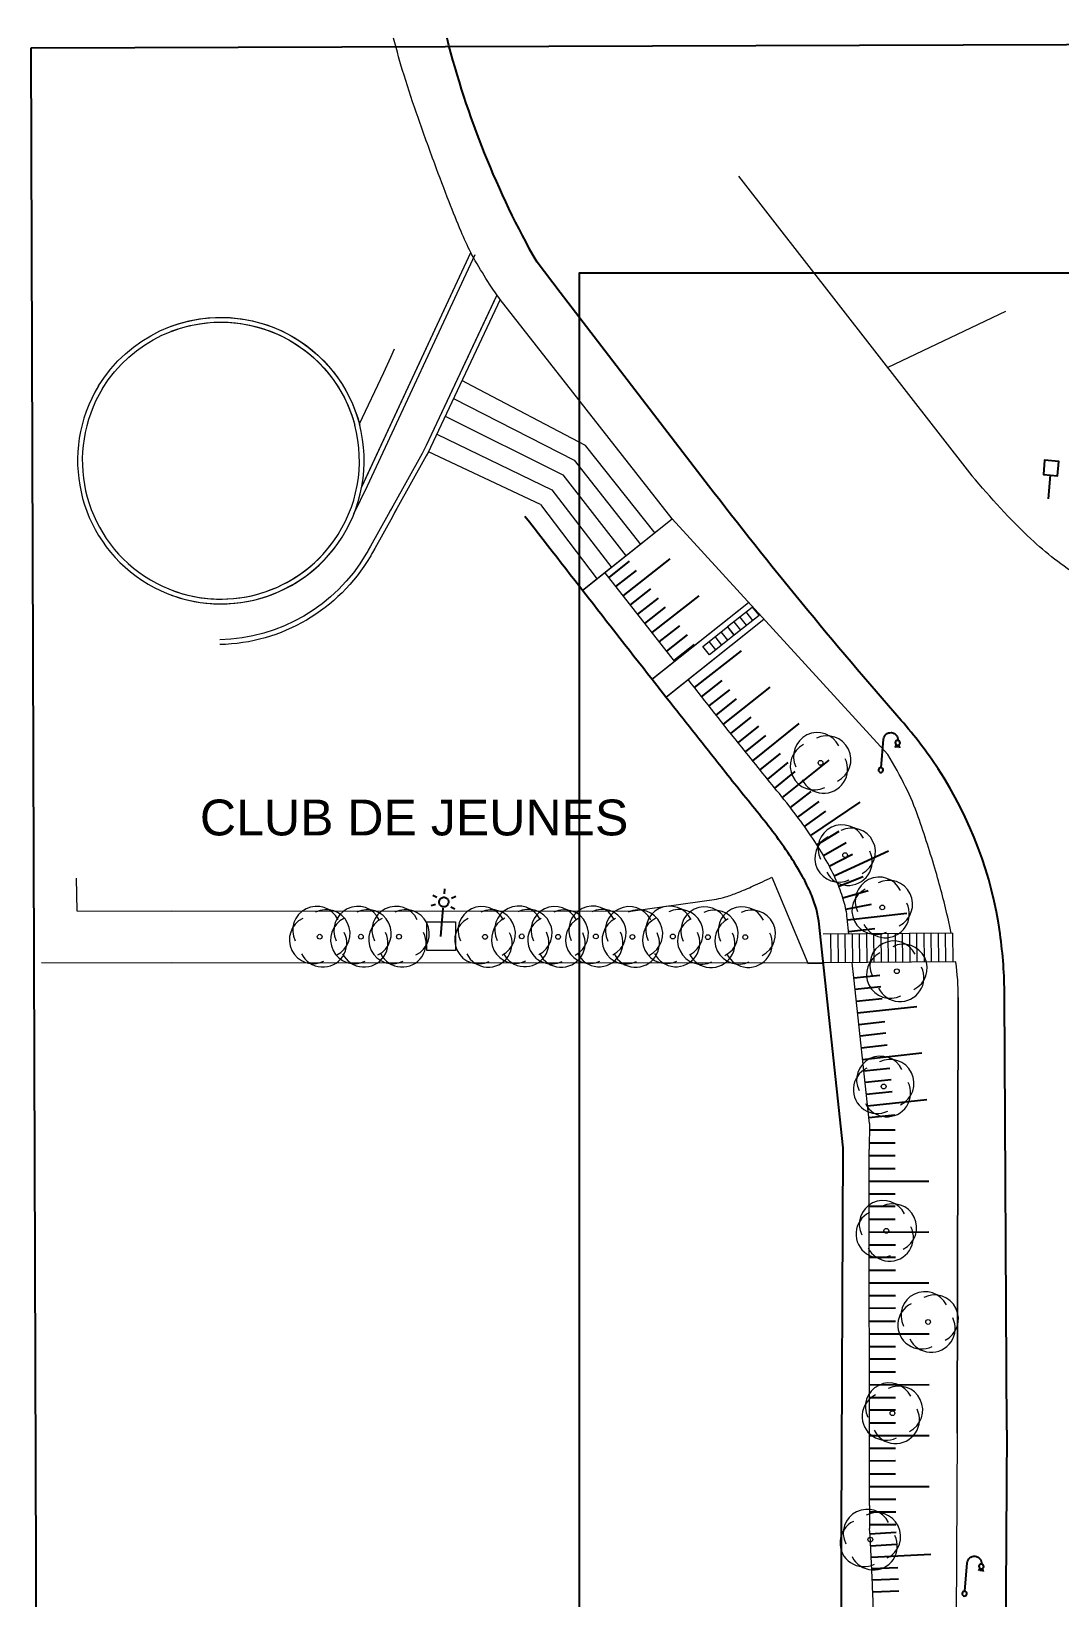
# Model space of a CAD drawing. Extents: x 996 to 1166918, y 537 to 295728.
# Drawn here: x 996.1 to 1039.1, y 678.5 to 744.1 of the extents above; entities that cross this region are included whole.
import ezdxf

# ---------------------------------------------------------------- set-up
doc = ezdxf.new("R2010")
doc.units = 0
doc.header["$MEASUREMENT"] = 0
doc.linetypes.add('CONTINU', pattern=[0])
doc.layers.get('0').update_dxf_attribs({"linetype": 'CONTINUOUS', "lineweight": 0})
doc.layers.get('DEFPOINTS').update_dxf_attribs({"color": 6, "linetype": 'CONTINUOUS'})
for name, color, linetype in [('BLANC', 254, 'CONTINUOUS'), ('BORDURE', 7, 'CONTINU'), ('EP', 4, 'CONTINUOUS'), ('PANNEAUX', 7, 'CONTINUOUS'), ('PARKING', 253, 'CONTINUOUS'), ('TALUS', 7, 'CONTINU')]:
    doc.layers.add(name, color=color, linetype=linetype)
doc.layers.add('CF-TOPO-VEGETATION', color=94, linetype='CONTINUOUS', lineweight=0)
doc.layers.add('DIVERS', color=7, linetype='CONTINU', lineweight=5)
doc.layers.add('Fenêtre flottante', color=7, linetype='CONTINUOUS', plot=False)
doc.styles.get("Standard").update_dxf_attribs({"font": 'arial.ttf'})

# ---------------------------------------------------------------- blocks, each defined once
blk = doc.blocks.new('BL55', base_point=(1.5, 1))
blk.add_lwpolyline([(1.5, 0.5625, 0.41421356), (1.4375, 0.5, 0.41421356), (1.5, 0.4375, 0.41421356), (1.5625, 0.5, 0.41421356), (1.5, 0.5625), (1.5, 1.3125, -0.41421356), (1.6875, 1.5, -0.41421356), (1.875, 1.3125, 0.41421356), (1.8125, 1.25, 0.41421356), (1.875, 1.1875, 0.41421356), (1.9375, 1.25, 0.41421356), (1.875, 1.3125)], format="xyb")
for points in [[(1.84375, 1.1875), (1.8125, 1.125)], [(1.875, 1.1875), (1.875, 1.125)], [(1.90625, 1.1875), (1.9375, 1.125)]]:
    blk.add_lwpolyline(points)
blk = doc.blocks.new('BL48', base_point=(1.5, 1))
blk.add_lwpolyline([(1.5, 0.5), (1.5, 1.125), (1.6875, 1.125), (1.6875, 1.5), (1.3125, 1.5), (1.3125, 1.125), (1.5, 1.125)])
blk = doc.blocks.new('BL79', base_point=(1.5, 1))
blk.add_lwpolyline([(1, 0.5), (1, 1.5), (2, 1.5), (2, 0.5), (1, 0.5)])
blk = doc.blocks.new('BL95', base_point=(2, 1))
blk.add_lwpolyline([(2, 0.5), (2, 1.5)])
blk = doc.blocks.new('BL29', base_point=(1.5, 1))
blk.add_lwpolyline([(1, 1, -0.12745819), (1.078125, 1.265625, -0.18065954), (1.328125, 1.46875, -0.17617498), (1.671875, 1.46875, -0.18065954), (1.921875, 1.265625, -0.28835559), (1.921875, 0.734375, -0.18065954), (1.671875, 0.53125, -0.17617498), (1.328125, 0.53125, -0.18065954), (1.078125, 0.734375, -0.12745819), (1, 1)], format="xyb")
blk = doc.blocks.new('BL130', base_point=(1.5, 1))
for points in [[(1.0625, 1.21875), (1.21875, 1.15625)], [(1.5, 1.3125), (1.5, 1.5)], [(1.9375, 1.25), (1.78125, 1.15625)], [(1.1875, 0.875), (1.03125, 0.8125)], [(1.78125, 0.84375), (1.9375, 0.78125)]]:
    blk.add_lwpolyline(points)
blk = doc.blocks.new('BL87', base_point=(1.5, 1))
for points in [[(1, 0.5), (1, 1.5), (2, 1.5), (2, 0.5), (1, 0.5)], [(1.25, 1.5), (1.25, 0.5)], [(1.5, 0.5), (1.5, 1.5)], [(1.75, 0.5), (1.75, 1.5)]]:
    blk.add_lwpolyline(points)
blk = doc.blocks.new('cf30arbre20')
blk.add_circle((0, 0), 0.1)
for centre, start, end in [((-0.3, 0), 90, 270), ((0, 0.3), 0, 180), ((0.3, 0), 270, 90), ((0, -0.3), 180, 0)]:
    blk.add_arc(centre, 1, start, end)

msp = doc.modelspace()

# ---------------------------------------------------------------- linework, layer by layer
msp.add_line((1025.678, 738.018), (1035.449, 725.464))
msp.add_spline([(1046.51, 719.199), (1044.622, 719.344), (1042.527, 719.945), (1039.977, 721.22), (1037.912, 722.828), (1035.449, 725.464)], degree=3)
at = {"layer": 'BORDURE'}
for points in [[(1036.911, 685.518), (1036.811, 703.717, 0.03379), (1036.626, 706.291, 0.111449), (1034.032, 713.197, 0.034508), (1032.487, 715.228, -0.007703), (1028.328, 720.137, -0.008109), (1024.428, 725.048), (1019.177, 731.887), (1018.211, 733.147), (1017.246, 734.408, -0.066128), (1013.481, 743.792, -0.066128)], [(1036.911, 685.518), (1036.811, 703.717, 0.03379), (1036.626, 706.291, 0.111449), (1034.032, 713.197, 0.034508), (1032.487, 715.228, -0.007703), (1028.328, 720.137, -0.008109), (1024.428, 725.048), (1019.177, 731.887), (1018.211, 733.147), (1017.246, 734.408, -0.066128), (1013.481, 743.792, -0.066128)], [(1029.795, 609.907), (1029.818, 612.398), (1029.768, 618.44, -0.003045), (1029.763, 622.957, -0.001654), (1029.809, 629.041, 0.001229), (1029.845, 633.924, 0.00046), (1029.88, 641.704, 0.000389), (1029.948, 665.959), (1029.965, 666.968), (1029.994, 681.39), (1030.063, 697.333), (1029.037, 706.817, 0.044696), (1028.916, 707.402, 0.032605), (1028.672, 708.059, 0.023989), (1028.304, 708.787, 0.01809), (1027.812, 709.587, 0.014026), (1027.197, 710.459, 0.011094), (1026.459, 711.402, -0.003214), (1024.951, 713.277, -0.001551), (1022.83, 715.962, -0.001518), (1016.743, 723.767)], [(1029.795, 609.907), (1029.818, 612.398), (1029.768, 618.44, -0.003045), (1029.763, 622.957, -0.001654), (1029.809, 629.041, 0.001229), (1029.845, 633.924, 0.00046), (1029.88, 641.704, 0.000389), (1029.948, 665.959), (1029.965, 666.968), (1029.994, 681.39), (1030.063, 697.333), (1029.037, 706.817, 0.044696), (1028.916, 707.402, 0.032605), (1028.672, 708.059, 0.023989), (1028.304, 708.787, 0.01809), (1027.812, 709.587, 0.014026), (1027.197, 710.459, 0.011094), (1026.459, 711.402, -0.003214), (1024.951, 713.277, -0.001551), (1022.83, 715.962, -0.001518), (1016.743, 723.767)]]:
    msp.add_lwpolyline(points, format="xyb", dxfattribs=at)
msp.add_lwpolyline([(1036.911, 685.518), (1036.79, 667.399), (1036.732, 648.425), (1036.653, 628.983)], dxfattribs=at)
msp.add_lwpolyline([(1036.911, 685.518), (1036.79, 667.399), (1036.732, 648.425), (1036.653, 628.983)], dxfattribs=at)
at = {"layer": 'DEFPOINTS', "ltscale": 0.05}
msp.add_lwpolyline([(1019.011, 571.758), (1208.811, 571.758), (1208.811, 733.958), (1019.011, 733.958)], close=True, dxfattribs=at)
at = {"layer": 'DIVERS', "ltscale": 0.05}
for p, q in [((1034.634, 706.317), (1029.216, 706.272)), ((1029.534, 706.275), (1029.544, 705.075)), ((1029.834, 706.277), (1029.844, 705.077)), ((1030.134, 706.28), (1030.144, 705.08)), ((1030.434, 706.282), (1030.444, 705.082)), ((1030.734, 706.285), (1030.744, 705.085)), ((1031.034, 706.287), (1031.044, 705.087)), ((1031.334, 706.29), (1031.344, 705.09)), ((1031.634, 706.292), (1031.644, 705.092)), ((1031.934, 706.295), (1031.944, 705.095)), ((1032.234, 706.297), (1032.244, 705.097)), ((1032.534, 706.3), (1032.544, 705.1)), ((1032.834, 706.302), (1032.844, 705.102)), ((1033.134, 706.305), (1033.144, 705.105)), ((1033.434, 706.307), (1033.444, 705.107)), ((1033.734, 706.31), (1033.744, 705.11)), ((1034.034, 706.312), (1034.044, 705.112)), ((1034.334, 706.315), (1034.344, 705.115)), ((1034.634, 706.317), (1034.644, 705.117)), ((1034.774, 705.119), (1029.226, 705.072)), ((1031.159, 698.358), (1031.143, 697.27)), ((1031.163, 682.357), (1031.164, 681.397))]:
    msp.add_line(p, q, dxfattribs=at)
at = {"layer": 'DIVERS'}
for points in [[(1022.906, 723.667), (1015.703, 732.855, -0.023031), (1015.264, 733.486, -0.009929), (1014.664, 734.467, -0.016791), (1014.477, 734.813, -0.015178), (1014.073, 735.697, -0.007898), (1013.57, 736.934, -0.004826), (1012.968, 738.523, -0.003265), (1012.267, 740.465, -0.011122), (1011.682, 742.238, -0.011682), (1011.247, 743.792, -0.011682)], [(1022.906, 723.667), (1015.703, 732.855, -0.023031), (1015.264, 733.486, -0.009929), (1014.664, 734.467, -0.016791), (1014.477, 734.813, -0.015178), (1014.073, 735.697, -0.007898), (1013.57, 736.934, -0.004826), (1012.968, 738.523, -0.003265), (1012.267, 740.465, -0.011122), (1011.682, 742.238, -0.011682), (1011.247, 743.792, -0.011682)], [(1015.567, 733.037), (1012.611, 726.741), (1012.529, 726.566), (1012.435, 726.397), (1011.212, 724.198), (1011.114, 724.023), (1011.017, 723.848), (1010.282, 722.526), (1010.185, 722.351), (1010.161, 722.309), (1010.113, 722.224), (1010.088, 722.182, -0.259122), (1003.969, 718.6)], [(1015.522, 732.94), (1012.611, 726.741), (1012.529, 726.566), (1012.435, 726.397), (1011.212, 724.198), (1011.114, 724.023), (1011.017, 723.848), (1010.282, 722.526), (1010.185, 722.351), (1010.161, 722.309), (1010.113, 722.224), (1010.088, 722.182, -0.259122), (1003.969, 718.6)], [(1015.703, 732.855), (1012.792, 726.656), (1012.707, 726.475), (1012.609, 726.3), (1011.386, 724.1), (1011.289, 723.926), (1011.192, 723.751), (1010.457, 722.429), (1010.36, 722.254), (1010.335, 722.21), (1010.285, 722.123), (1010.26, 722.08, -0.259125), (1003.974, 718.401)], [(1015.703, 732.855), (1012.792, 726.656), (1012.707, 726.475), (1012.609, 726.3), (1011.386, 724.1), (1011.289, 723.926), (1011.192, 723.751), (1010.457, 722.429), (1010.36, 722.254), (1010.335, 722.21), (1010.285, 722.123), (1010.26, 722.08, -0.259125), (1003.974, 718.401)], [(998.897, 729.228, -0.660366), (1009.814, 727.641)], [(999.067, 729.124, -0.660356), (1009.621, 727.59)], [(1001.941, 731.731, -0.445012), (1009.829, 727.584)], [(1001.941, 731.518, -0.44586), (1009.621, 727.59)], [(998.897, 729.228, 0.965405), (1008.904, 722.627, 0.222953), (1009.814, 727.641)], [(999.067, 729.124, 0.965416), (1008.741, 722.743, 0.222961), (1009.621, 727.59)], [(1001.941, 720.477, 0.338542), (1008.904, 722.627, 0.222953), (1009.814, 727.641)], [(1001.941, 720.69, 0.342095), (1008.741, 722.743, 0.222961), (1009.621, 727.59)], [(1034.578, 706.317, 0.007155), (1034.461, 706.869, 0.016416), (1033.936, 708.895, 0.012364), (1033.2, 711.191, 0.030504), (1032.671, 712.449, 0.024045), (1031.926, 713.794), (1022.906, 723.667)], [(1034.578, 706.317, 0.007155), (1034.461, 706.869, 0.016416), (1033.936, 708.895, 0.012364), (1033.2, 711.191, 0.030504), (1032.671, 712.449, 0.024045), (1031.926, 713.794), (1022.906, 723.667)], [(1030.302, 706.281), (1030.23, 706.946, 0.041471), (1030.091, 707.647, 0.031894), (1029.818, 708.415, 0.02455), (1029.412, 709.251, 0.019148), (1028.871, 710.154, 0.015147), (1028.196, 711.124, 0.01225), (1027.388, 712.162, -0.002234), (1025.815, 714.105, -0.0034), (1023.569, 716.943)], [(997.959, 708.623), (997.985, 707.256), (1021.169, 707.241), (1024.76, 707.75, 0.038839), (1025.138, 707.84, 0.019683), (1025.65, 708.022, 0.011687), (1026.295, 708.295, 0.00775), (1027.073, 708.66), (1028.574, 705.059), (996.508, 705.081)], [(1001.941, 707.254), (1021.169, 707.241), (1024.76, 707.75, 0.038839), (1025.138, 707.84, 0.019683), (1025.65, 708.022, 0.011687), (1026.295, 708.295, 0.00775), (1027.073, 708.66), (1028.574, 705.059), (1001.941, 705.078)], [(1034.836, 685.389), (1034.878, 703.627, 0.032513), (1034.775, 705.113, 0.000072), (1034.774, 705.119, 0.000072)], [(1034.836, 685.389), (1034.878, 703.627, 0.032513), (1034.775, 705.113, 0.000072), (1034.774, 705.119, 0.000072)], [(1031.184, 665.979), (1031.186, 667.33, -0.004251), (1031.213, 669.83, -0.001173), (1031.24, 671.093, -0.001668), (1031.306, 673.592, 0.008925), (1031.341, 676.545, 0.007763), (1031.287, 679.044, 0.007499), (1031.164, 681.397)]]:
    msp.add_lwpolyline(points, format="xyb", dxfattribs=at)
for points in [[(1009.578, 723.873), (1010.154, 725.051), (1014.659, 734.729)], [(1009.578, 723.873), (1010.154, 725.051), (1014.659, 734.729)], [(1009.913, 725.007), (1014.477, 734.813)], [(1009.973, 725.135), (1014.477, 734.813)], [(1036.849, 732.341), (1031.921, 730.003)], [(1036.849, 732.341), (1031.921, 730.003)], [(1009.814, 727.641), (1010.842, 729.791), (1011.13, 730.437), (1011.288, 730.787)], [(1009.814, 727.641), (1010.842, 729.791), (1011.13, 730.437), (1011.288, 730.787)], [(1022.191, 723.065), (1019.27, 726.738), (1014.541, 729.222), (1014.105, 729.452)], [(1022.191, 723.065), (1019.27, 726.738), (1014.541, 729.222), (1014.105, 729.452)], [(1013.753, 728.704), (1018.8, 726.12)], [(1013.753, 728.704), (1018.8, 726.12)], [(1013.403, 727.959), (1018.331, 725.502)], [(1013.403, 727.959), (1018.331, 725.502)], [(1013.054, 727.216), (1017.862, 724.884)], [(1013.054, 727.216), (1017.862, 724.884)], [(1017.392, 724.266), (1012.707, 726.475)], [(1017.392, 724.266), (1012.707, 726.475)], [(1018.8, 726.12), (1021.585, 722.583)], [(1018.8, 726.12), (1021.585, 722.583)], [(1018.331, 725.502), (1020.978, 722.1)], [(1018.331, 725.502), (1020.978, 722.1)], [(1017.862, 724.884), (1020.371, 721.618)], [(1017.862, 724.884), (1020.371, 721.618)], [(1017.392, 724.266), (1019.765, 721.136)], [(1017.392, 724.266), (1019.765, 721.136)], [(1019.144, 720.676), (1022.906, 723.667)], [(1019.158, 720.687), (1022.906, 723.667)], [(1023, 717.705), (1020.095, 721.409)], [(1022.054, 716.951), (1026.101, 720.17)], [(1022.074, 716.967), (1026.101, 720.17)], [(1022.64, 716.204), (1026.743, 719.467)], [(1022.66, 716.22), (1026.743, 719.467)], [(1022.967, 717.746), (1023.828, 718.421)], [(1031.159, 698.358), (1030.499, 704.46), (1030.432, 705.082)], [(1034.878, 703.627), (1034.836, 685.389), (1034.738, 667.342), (1034.728, 661.3)], [(1034.878, 703.627), (1034.836, 685.389), (1034.738, 667.342), (1034.728, 661.3)], [(1031.163, 682.357), (1031.143, 697.27)]]:
    msp.add_lwpolyline(points, dxfattribs=at)
at = {"layer": 'Fenêtre flottante', "ltscale": 0.05}
msp.add_lwpolyline([(996.084, 743.381), (1208.386, 744.076), (1208.955, 570.356), (996.654, 569.66)], close=True, dxfattribs=at)
at = {"layer": 'PARKING'}
msp.add_line((1028.574, 705.059), (1029.226, 705.072), dxfattribs=at)
at = {"layer": 'TALUS'}
for points in [[(1021.107, 721.891), (1020.246, 721.216)], [(1020.549, 720.831), (1021.409, 721.506)], [(1020.851, 720.445), (1022.818, 721.988)], [(1021.153, 720.06), (1022.014, 720.735)], [(1022.316, 720.349), (1021.456, 719.674)], [(1022.06, 718.903), (1024.028, 720.446)], [(1021.758, 719.289), (1022.619, 719.964)], [(1022.363, 718.518), (1023.223, 719.193)], [(1023.526, 718.807), (1022.665, 718.132)], [(1023.835, 716.602), (1025.803, 718.143)], [(1024.135, 716.22), (1024.995, 716.895)], [(1025.296, 716.514), (1024.437, 715.836)], [(1024.741, 715.452), (1025.598, 716.131)], [(1025.046, 715.068), (1027.003, 716.623)], [(1025.353, 714.682), (1026.208, 715.364)], [(1026.515, 714.98), (1025.661, 714.297)], [(1026.274, 713.534), (1028.22, 715.103)], [(1025.968, 713.914), (1026.821, 714.599)], [(1026.581, 713.153), (1027.432, 713.842)], [(1027.524, 711.994), (1029.473, 713.559)], [(1027.739, 713.462), (1026.891, 712.772)], [(1027.201, 712.391), (1028.049, 713.082)], [(1027.849, 711.583), (1028.716, 712.249)], [(1029.035, 711.83), (1028.153, 711.183)], [(1028.7, 710.412), (1030.777, 711.804)], [(1028.437, 710.792), (1029.332, 711.421)], [(1028.961, 710.014), (1029.886, 710.597)], [(1030.184, 710.107), (1029.235, 709.564)], [(1029.476, 709.131), (1030.448, 709.632)], [(1029.685, 708.714), (1031.954, 709.763)], [(1029.873, 708.284), (1030.89, 708.686)], [(1031.099, 708.097), (1030.049, 707.792)], [(1030.17, 707.327), (1031.244, 707.533)], [(1030.237, 706.882), (1032.723, 707.151)], [(1030.29, 706.395), (1031.378, 706.512)], [(1030.501, 704.446), (1031.588, 704.564)], [(1031.641, 704.077), (1030.553, 703.959)], [(1030.606, 703.472), (1031.693, 703.59)], [(1030.659, 702.985), (1033.144, 703.254)], [(1030.711, 702.498), (1031.799, 702.616)], [(1031.851, 702.128), (1030.764, 702.011)], [(1030.817, 701.524), (1031.904, 701.641)], [(1030.87, 701.037), (1033.355, 701.306)], [(1030.922, 700.55), (1032.01, 700.667)], [(1032.062, 700.18), (1030.975, 700.063)], [(1031.028, 699.575), (1032.115, 699.693)], [(1031.08, 699.088), (1033.566, 699.357)], [(1031.133, 698.601), (1032.22, 698.719)], [(1032.235, 698.07), (1031.142, 698.068)], [(1031.142, 697.536), (1032.236, 697.537)], [(1032.237, 697.005), (1031.143, 697.003)], [(1031.144, 696.471), (1032.238, 696.472)], [(1031.145, 695.938), (1033.645, 695.941)], [(1031.145, 695.406), (1032.239, 695.407)], [(1032.24, 694.874), (1031.146, 694.873)], [(1031.147, 694.34), (1032.24, 694.342)], [(1031.147, 693.808), (1033.647, 693.811)], [(1031.148, 693.275), (1032.242, 693.277)], [(1032.243, 692.744), (1031.149, 692.743)], [(1031.15, 692.21), (1032.243, 692.211)], [(1031.15, 691.677), (1033.65, 691.681)], [(1031.151, 691.145), (1032.245, 691.146)], [(1032.245, 690.614), (1031.152, 690.612)], [(1031.152, 690.08), (1032.246, 690.081)], [(1031.153, 689.547), (1033.653, 689.55)], [(1031.154, 689.014), (1032.248, 689.016)], [(1032.248, 688.483), (1031.154, 688.482)], [(1031.155, 687.949), (1032.249, 687.951)], [(1031.156, 687.417), (1033.656, 687.42)], [(1031.157, 686.884), (1032.25, 686.886)], [(1032.251, 686.353), (1031.157, 686.352)], [(1031.158, 685.819), (1032.252, 685.82)], [(1031.159, 685.286), (1033.659, 685.29)], [(1031.159, 684.754), (1032.253, 684.755)], [(1032.254, 684.223), (1031.16, 684.221)], [(1031.161, 683.689), (1032.255, 683.69)], [(1031.162, 683.156), (1033.662, 683.159)], [(1031.162, 682.623), (1032.256, 682.625)], [(1031.163, 682.091), (1032.257, 682.092)], [(1031.164, 681.558), (1032.257, 681.56)], [(1032.271, 681.228), (1031.18, 681.157)], [(1031.209, 680.677), (1032.301, 680.741)], [(1031.235, 680.196), (1033.732, 680.326)], [(1031.259, 679.715), (1032.352, 679.765)], [(1032.373, 679.275), (1031.28, 679.232)], [(1031.297, 678.751), (1032.39, 678.787)]]:
    msp.add_lwpolyline(points, dxfattribs=at)

# ---------------------------------------------------------------- block references
at = {"layer": 'CF-TOPO-VEGETATION', "lineweight": 0}
for p, rotation in [((1029.113, 713.451), 296.1877314899974), ((1030.14, 709.588), 296.1877314899974), ((1031.695, 707.398), 296.1877314899974), ((1008.153, 706.172), 296.1877314899974), ((1009.877, 706.172), 296.1877314899974), ((1011.471, 706.173), 296.1877314899974), ((1015.072, 706.167), 296.1877314899974), ((1016.609, 706.186), 296.1877314899974), ((1018.128, 706.166), 296.1877314899974), ((1019.709, 706.184), 296.1877314899974), ((1021.238, 706.164), 296.1877314899974), ((1022.929, 706.182), 296.1877314899974), ((1024.397, 706.152), 296.1877314899974), ((1025.959, 706.155), 296.1877314899974), ((1032.306, 704.725), 296.1877314899974), ((1031.753, 699.902), 296.1877314899976), ((1031.866, 693.858), 296.1877314899976), ((1033.612, 690.043), 296.1877314899976), ((1032.12, 686.223), 296.1877314899976), ((1031.195, 680.93), 296.1877314899976)]:
    msp.add_blockref('cf30arbre20', p, dxfattribs=dict(at, rotation=rotation))
at = {"layer": 'DIVERS'}
for name, p, xscale, yscale, rotation in [('BL87', (1025.88, 719.387), 1.319976100000009, 0.4499897100000112, 38.49621868389342), ('BL87', (1024.839, 718.559), 1.319976100000009, 0.4499897100000112, 38.49621868389342), ('BL79', (1013.241, 706.193), 1.1999533, 1.199953300000004, 359.960609243892)]:
    msp.add_blockref(name, p, dxfattribs=dict(at, xscale=xscale, yscale=yscale, rotation=rotation))
at = {"layer": 'EP'}
for name, p, xscale, yscale, rotation in [('BL55', (1031.707, 713.945), 1.600000000000002, 1.600000000000023, 354.8591234038923), ('BL130', (1013.346, 707.622), 1.099999999999999, 1.100000000000023, 354.8591234038935), ('BL29', (1013.346, 707.622), 0.3999999999999979, 0.3999999999999773, 354.8591234038964), ('BL95', (1013.27, 706.776), 1.199999999999999, 1.199999999999989, 354.8591234038936), ('BL55', (1035.209, 679.463), 1.600000000000002, 1.600000000000023, 354.8591234038923)]:
    msp.add_blockref(name, p, dxfattribs=dict(at, xscale=xscale, yscale=yscale, rotation=rotation))
at = {"layer": 'PANNEAUX', "xscale": 1.600000000000002, "yscale": 1.600000000000023, "rotation": 354.8591234038923}
msp.add_blockref('BL48', (1038.718, 725.297), dxfattribs=at)

# ---------------------------------------------------------------- texts
at = {"layer": 'BLANC', "linetype": 'Continuous', "insert": (1003.139, 711.913), "char_height": 1.5, "width": 23.2927, "attachment_point": 1}
msp.add_mtext('CLUB DE JEUNES', dxfattribs=at)

doc.saveas('drawing.dxf')
